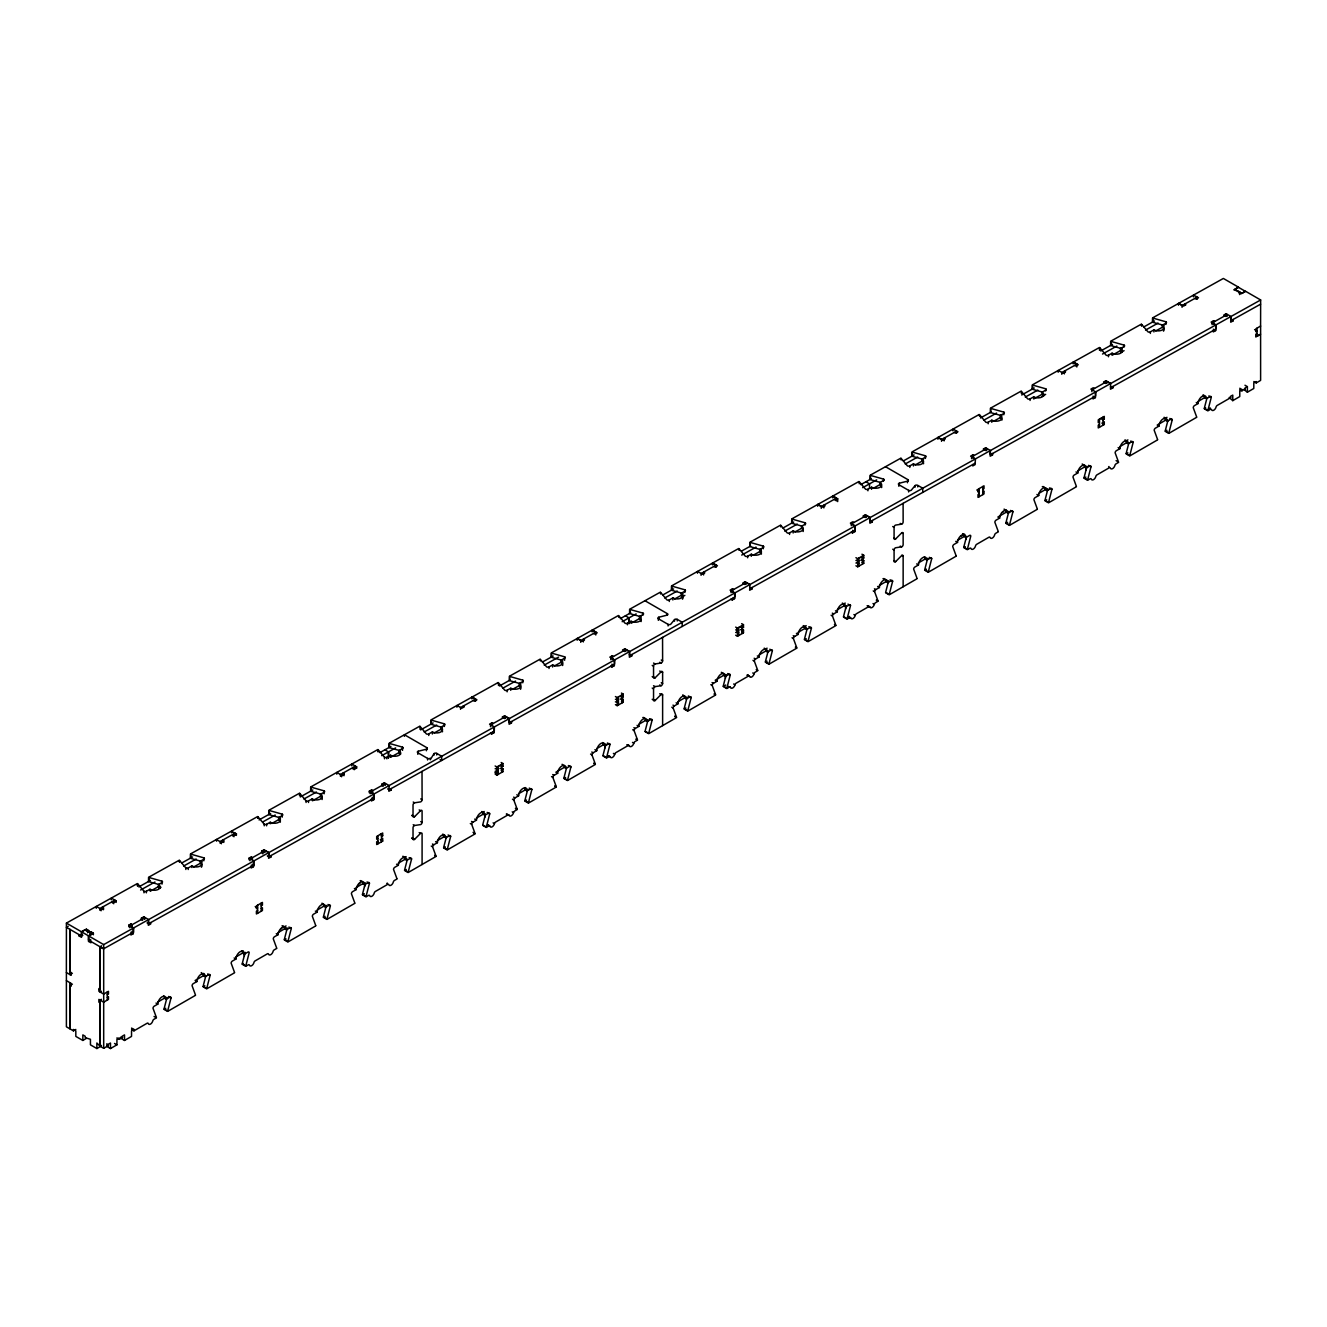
<?xml version="1.0" encoding="UTF-8"?>
<svg xmlns="http://www.w3.org/2000/svg" width="1327" height="1327" viewBox="0 0 1327 1327"><rect width="100%" height="100%" fill="white"/><g stroke="black" fill="none" stroke-linecap="round" stroke-linejoin="round"><path stroke-width="1.5" d="M422.086 864.507L422.086 833.82A1.709 0.979 -60 0 0 420.543 833.389L414.571 839.377A1.709 0.979 -60 0 1 413.029 838.946L413.029 827.716A1.709 0.979 -60 0 1 414.571 825.494L420.543 824.598A1.709 0.979 -60 0 0 422.086 822.358L422.086 811.145A1.709 0.979 -60 0 0 420.543 810.697L419.183 809.918M420.543 810.697L414.571 816.702A1.709 0.979 -60 0 1 413.029 816.254L413.029 805.025A1.709 0.979 -60 0 1 414.571 802.802L420.543 801.906A1.709 0.979 -60 0 0 422.086 799.683L422.019 771.418M662.621 725.637L662.621 694.95A1.709 0.979 -60 0 0 661.078 694.519L655.107 700.507A1.709 0.979 -60 0 1 653.548 700.075L653.548 688.846A1.709 0.979 -60 0 1 655.107 686.623L661.078 685.727A1.709 0.979 -60 0 0 662.621 683.505L662.621 672.275L661.261 671.495M662.621 672.275A1.709 0.979 -60 0 0 661.078 671.844L655.107 677.832A1.709 0.979 -60 0 1 653.548 677.384L653.548 666.171A1.709 0.979 -60 0 1 655.107 663.948L661.078 663.036A1.709 0.979 -60 0 0 662.621 660.813L662.555 637.391M901.796 532.625L903.14 533.404L903.14 544.634A1.709 0.979 -60 0 1 901.597 546.857L895.625 547.752A1.709 0.979 -60 0 0 894.083 549.975L894.083 561.205A1.709 0.979 -60 0 0 895.625 561.636L901.597 555.648A1.709 0.979 -60 0 1 903.14 556.079L903.14 586.766M903.106 503.364L903.14 521.942A1.709 0.979 -60 0 1 901.597 524.182L895.625 525.077A1.709 0.979 -60 0 0 894.083 527.3L894.083 538.53A1.709 0.979 -60 0 0 895.625 538.961L901.597 532.973A1.709 0.979 -60 0 1 903.14 533.404M388.479 757.966L388.479 751.895L384.88 749.805M628.998 617.884L628.981 623.756L629.015 617.868L625.399 615.794M388.512 757.949L388.546 751.862M869.517 488.004L869.533 483.857L865.934 481.767M216.566 839.775L221.377 842.197L223.782 840.854L223.765 842.429M231.595 831.399L236.405 833.82L236.388 835.396M898.877 486.312L898.91 484.737A1.709 0.962 0.9 0 1 899.308 483.21L907.469 481.17A1.709 0.962 0.9 0 0 907.867 479.628L885.491 466.706M917.77 486.943L917.786 485.632M137.361 885.905L137.394 883.533L66.416 923.094L66.367 972.558L71.21 975.312L71.21 972.542L70.016 971.845L70.016 929.298L69.983 974.632L72.388 973.255M68.224 926.246L66.35 927.291L81.478 936.033L81.544 931.819L85.144 929.713L92.16 933.76L88.544 935.85L88.544 941.407L90.949 942.784L90.949 941.407M86.321 930.99L86.355 929.149L88.76 930.526L88.743 932.101M87.532 932.781L88.76 930.526M128.752 926.76L128.769 925.184L133.579 927.955L133.529 932.151L103.606 948.822L88.494 940.08L88.561 935.883L93.371 933.196L93.354 934.772M89.738 934.059L90.966 931.803L93.371 933.196M90.916 934.954L90.966 931.803M96.274 908.265L96.307 906.441L101.117 909.211L103.523 907.867L103.489 909.708M99.89 910.272L99.907 908.514L114.935 900.137L114.918 901.896M101.084 910.786L101.117 909.211M102.279 909.542L102.312 907.17L103.523 907.867M108.499 1045.543L103.688 1048.313L103.688 944.608L1260.65 299.968L1260.584 326.143M111.302 899.806L111.335 898.064L116.146 900.834L116.129 902.41M112.513 903.057L112.53 901.481L113.74 902.178L116.146 900.834M113.724 903.753L113.74 902.178M129.747 927.739L129.764 925.997L144.792 917.62L144.776 919.362M130.909 933.611L130.892 935.021L133.297 933.677L133.38 928.071L129.764 925.997M131.157 925.682L131.174 923.841L132.352 926.113M137.66 885.872L137.693 883.765L143.98 891.246L143.963 892.822M141.375 919.727L141.408 918.151L143.797 916.808L148.624 919.578L148.558 923.791L147.048 922.912M142.586 920.407L141.408 918.151M143.78 918.914L143.797 916.808M146.368 892.839L146.385 891.263L149.984 889.256A5.955 3.384 0.9 0 0 158.411 889.339A5.955 3.384 0.9 0 0 158.411 884.562L162.01 882.555A1.709 0.962 0.9 0 0 162.01 881.194L148.956 877.495L148.889 881.692L159.505 884.694M148.491 881.526L148.558 877.313L179.261 860.211L179.245 861.787M148.408 919.694L148.325 925.301L150.731 923.957L150.747 922.564M149.968 890.832L149.984 889.256M160.003 888.393A5.955 3.384 0.9 0 0 158.377 886.668L158.411 884.562M161.994 884.13L162.01 881.194M179.527 862.019L179.56 860.443L185.846 867.908L185.83 869.484M188.235 869.517L188.252 867.941L191.851 865.934A5.955 3.384 0.9 0 0 200.277 866.017A5.955 3.384 0.9 0 0 200.277 861.24L203.877 859.232A1.709 0.962 0.9 0 0 203.877 857.856L190.823 854.157L190.756 858.37L202.185 861.605M190.358 858.187L190.424 853.991L257.654 816.536L257.637 818.112M191.834 867.51L191.851 865.934M201.372 867.228A5.955 3.384 0.9 0 0 200.244 863.33L200.277 861.24M203.86 860.808L203.877 857.856M216.533 841.169L216.566 839.427M220.149 843.259L220.182 841.5L235.211 833.14L235.178 835.23M221.36 843.773L221.377 842.197M222.554 841.998L222.571 840.173L223.782 840.854M231.578 832.792L231.595 831.05M232.772 836.043L232.806 834.467L234 835.164L236.405 833.82M233.983 836.74L234 835.164M249.012 859.747L249.045 858.171L251.45 856.827L252.628 859.1M250.007 860.742L250.023 858.984L265.068 850.607L268.668 852.697L268.585 858.287L270.99 856.96L271.007 855.55M251.168 866.614L251.151 868.007L253.557 866.664L253.639 861.074M251.4 859.199L251.45 856.827M148.558 923.791L253.789 865.154L253.855 860.941L249.045 858.171M257.919 818.328L257.952 816.752L264.239 824.233L264.222 825.809M261.635 852.714L261.668 851.138L264.073 849.794L268.883 852.581L268.817 856.778L267.308 855.915M262.829 853.924L262.862 851.834L261.668 851.138M264.023 852.68L264.073 849.794M265.035 852.365L265.068 850.607M266.627 825.825L266.644 824.249L270.26 822.242A5.955 3.384 0.9 0 0 278.67 822.325A5.955 3.384 0.9 0 0 278.67 817.548L282.286 815.541A1.709 0.962 0.9 0 0 282.286 814.181L269.215 810.482L269.149 814.678L280.578 817.913M268.751 814.513L268.817 810.316L299.52 793.198L299.487 795.57M270.227 823.818L270.26 822.242M280.379 822.126A5.955 3.384 0.9 0 0 278.637 819.655L278.67 817.548M282.253 817.117L282.286 814.181M299.786 795.537L299.819 793.43L306.106 800.911L306.089 802.487M308.494 802.503L308.511 800.927L312.127 798.92A5.955 3.384 0.9 0 0 320.537 799.003A5.955 3.384 0.9 0 0 320.537 794.226L324.153 792.219A1.709 0.962 0.9 0 0 324.153 790.859L311.082 787.16L311.016 791.356L321.632 794.359M310.618 791.191L310.684 786.977L377.913 749.523L377.896 751.629M312.094 800.496L312.127 798.92M322.079 799.534A5.955 3.384 0.9 0 0 320.504 796.333L320.537 794.226M324.12 793.795L324.153 790.859M336.809 774.172L336.826 772.414L341.636 775.2L344.041 773.857L344.025 775.698M340.409 776.245L340.442 774.504L355.404 766.16L355.371 768.963M341.62 776.776L341.636 775.2M342.814 775.515L342.847 773.16L344.041 773.857M351.771 765.828L351.854 764.037L356.664 766.824L356.648 768.399M353.032 769.046L353.065 767.47L354.259 768.151L356.664 766.824M354.243 769.726L354.259 768.151M369.271 792.733L369.304 791.157L371.709 789.83L372.887 792.086M370.266 793.728L370.299 791.97L385.328 783.593L385.294 785.352M371.427 799.6L371.411 800.994L373.816 799.667L373.899 794.06L370.299 791.97M371.66 792.982L371.709 789.83M268.817 856.778L374.048 798.141L374.114 793.944L369.304 791.157M378.178 751.845L378.212 749.755L384.498 757.219L384.482 758.795M381.911 785.7L381.927 784.124L384.332 782.781L389.143 785.567L388.844 791.29L391.249 789.947L391.283 788.537M383.105 786.397L381.927 784.124M384.299 784.887L384.332 782.781M386.887 758.828L386.903 757.253L390.52 755.229A5.955 3.384 0.9 0 0 398.929 755.328A5.955 3.384 0.9 0 0 398.929 750.551L402.545 748.544A1.709 0.962 0.9 0 0 402.545 747.167L389.475 743.468L389.408 747.665L400.024 750.684M389.027 747.499L389.076 743.302L419.78 726.201M390.486 757.335L390.52 755.229M400.522 754.383A5.955 3.384 0.9 0 0 398.896 752.641L398.929 750.551M402.512 750.369L402.545 747.167M404.403 736.319L404.436 734.743L426.813 747.665L426.796 749.506M426.813 747.665A1.709 0.962 0.9 0 1 426.431 749.191L418.254 751.248A1.709 0.962 0.9 0 0 417.856 752.774L417.839 754.35M418.221 753.089L418.254 751.248M420.029 729.303L420.078 726.416L426.365 733.897A1.709 0.962 0.9 0 0 428.77 733.914L432.386 731.907A5.955 3.384 0.9 0 0 440.796 731.99A5.955 3.384 0.9 0 0 440.796 727.213L444.412 725.205A1.709 0.962 0.9 0 0 444.412 723.845L431.341 720.146L431.275 724.343L442.472 727.511M426.431 749.191L426.398 750.767M427.559 759.973L427.576 758.397L417.856 752.774M428.754 735.49L428.77 733.914M440.1 759.575L441.659 760.471L441.709 756.274L436.749 753.404A1.709 0.962 0.9 0 0 434.045 753.603L430.247 759.774M430.893 724.177L430.943 719.98L498.189 682.509M432.353 734.013L432.386 731.907M434.012 755.179L434.045 753.603M436.716 754.98L436.749 753.404M442.505 731.791A5.955 3.384 0.9 0 0 440.763 729.319L440.796 727.213M444.363 726.466L444.412 723.845M456.936 707.225L456.969 705.466L461.896 708.187L464.301 706.843L463.106 706.146M460.552 709.315L460.585 707.556L475.547 699.213L475.514 701.319M471.914 698.881L471.931 697.139L475.547 699.213M490.526 726.715L490.559 724.957L505.587 716.597L509.203 718.67L509.12 724.277L511.525 722.933L511.542 721.54M490.327 733.201L491.67 733.997L491.703 732.587M491.919 725.62L491.969 722.817L493.163 723.514M491.67 733.997L494.075 732.653L494.158 727.047M498.438 685.362L498.471 682.741L504.774 690.206A1.709 0.962 0.9 0 0 507.179 690.239L510.779 688.232A5.955 3.384 0.9 0 0 519.205 688.315A5.955 3.384 0.9 0 0 519.205 683.538L522.805 681.531A1.709 0.962 0.9 0 0 522.805 680.17L509.734 676.455L509.684 680.668L520.881 683.836M504.559 718.587L504.592 715.784L509.402 718.554L509.336 722.751L614.567 664.13L614.633 659.917L609.823 657.147L612.228 655.803L613.439 656.5M505.554 718.338L505.587 716.597M507.146 691.815L507.179 690.239M509.286 680.486L509.352 676.289L540.056 659.187M510.746 690.322L510.779 688.232M520.483 689.31A5.955 3.384 0.9 0 0 519.172 685.644L519.205 683.538M522.772 682.791L522.805 680.17M540.321 660.979L540.338 659.403L546.641 666.884A1.709 0.962 0.9 0 0 549.046 666.917L552.646 664.893A5.955 3.384 0.9 0 0 561.072 664.993A5.955 3.384 0.9 0 0 561.072 660.216L564.672 658.192A1.709 0.962 0.9 0 0 564.672 656.832L551.601 653.133L551.551 657.329L562.748 660.514M549.013 668.493L549.046 666.917M551.153 657.164L551.219 652.967L618.448 615.496M552.613 667L552.646 664.893M562.615 665.507A5.955 3.384 0.9 0 0 561.039 662.306L561.072 660.216M564.622 660.249L564.672 656.832M577.145 640.244L577.179 638.503L580.778 640.576L595.806 632.216L595.773 635.003M580.745 642.334L580.778 640.576M583.333 641.936L583.366 639.133L584.577 639.83L582.171 641.173L577.361 638.403M592.174 631.884L592.207 630.126L595.806 632.216M610.802 659.701L610.818 657.96L625.846 649.583L629.462 651.657L629.38 657.263L631.785 655.92L631.801 654.526M610.586 666.204L611.946 666.983L611.963 665.573M612.195 658.607L612.228 655.803M611.946 666.983L614.351 665.64L614.434 660.033L610.818 657.96M618.714 617.304L618.747 615.728L625.034 623.209A1.709 0.962 0.9 0 0 627.439 623.226L631.038 621.218A5.955 3.384 0.9 0 0 639.465 621.301A5.955 3.384 0.9 0 0 639.465 616.524L643.064 614.517A1.709 0.962 0.9 0 0 643.064 613.157L630.01 609.458L629.943 613.655L641.14 616.823M624.818 651.574L624.851 648.77L629.662 651.54L629.612 655.754L734.843 597.117L734.893 592.92L730.082 590.133L732.487 588.79L733.698 589.487M625.83 651.325L625.846 649.583M627.406 624.801L627.439 623.226M629.545 613.489L629.612 609.275L660.315 592.174M631.038 621.218L631.005 623.325L639.432 618.631L639.465 616.524M643.048 614.998L643.064 613.157M644.955 600.733L667.348 613.655A1.709 0.962 0.9 0 1 666.95 615.181L658.773 617.237A1.709 0.962 0.9 0 0 658.374 618.764L658.358 620.339M658.756 619.079L658.773 617.237M660.581 593.982L660.614 592.406L666.9 599.87A1.709 0.962 0.9 0 0 669.306 599.904L672.905 597.896A5.955 3.384 0.9 0 0 681.332 597.979A5.955 3.384 0.9 0 0 681.332 593.202L684.931 591.195A1.709 0.962 0.9 0 0 684.931 589.818L671.877 586.119L671.81 590.333L683.007 593.501M667.315 615.23L667.348 613.655M668.078 625.946L668.111 624.37L658.374 618.764M669.272 601.479L669.306 599.904M671.412 590.15L671.479 585.953L738.708 548.499M672.872 599.986L672.905 597.896M674.547 621.152L674.564 619.576A1.709 0.962 0.9 0 1 677.268 619.377L682.244 622.247L682.178 626.46M677.251 620.953L677.268 619.377M682.426 599.19A5.955 3.384 0.9 0 0 681.298 595.309L681.332 593.202M684.898 592.456L684.931 589.818M697.455 573.214L697.488 571.456L702.431 574.16L704.836 572.833L703.625 572.136L703.592 574.939M701.071 575.304L701.087 573.546L716.066 565.202L716.033 567.309M712.433 564.871L712.45 563.129L716.066 565.202M731.077 592.688L731.094 590.946L746.122 582.57L749.738 584.643M730.862 599.19L732.222 599.97L732.239 598.56M732.454 591.593L732.487 588.79M732.222 599.97L734.627 598.626L734.71 593.02L731.094 590.946M738.973 550.29L739.006 548.715L745.293 556.195A1.709 0.962 0.9 0 0 747.698 556.212L751.314 554.205A5.955 3.384 0.9 0 0 759.724 554.288A5.955 3.384 0.9 0 0 759.724 549.527L763.324 547.504A1.709 0.962 0.9 0 0 763.324 546.143L750.269 542.444L750.203 546.641L761.399 549.826M745.077 584.56L745.127 581.757L749.937 584.543L749.655 590.25L752.061 588.906L752.077 587.513M746.106 584.311L746.122 582.57M747.682 557.788L747.698 556.212M749.805 546.475L749.871 542.279L780.575 525.16M751.281 556.312L751.314 554.205M761.433 554.089A5.955 3.384 0.9 0 0 759.691 551.617L759.724 549.527M763.29 548.764L763.324 546.143M780.84 526.968L780.873 525.392L787.16 532.873A1.709 0.962 0.9 0 0 789.565 532.89L793.181 530.883A5.955 3.384 0.9 0 0 801.591 530.966A5.955 3.384 0.9 0 0 801.591 526.189L805.19 524.182A1.709 0.962 0.9 0 0 805.19 522.821L792.136 519.122L792.07 523.319L801.408 525.956M789.548 534.466L789.565 532.89M791.672 523.153L791.738 518.94L858.967 481.485M793.148 532.99L793.181 530.883M803.134 531.497A5.955 3.384 0.9 0 0 801.558 528.295L801.591 526.189M805.174 524.911L805.19 522.821M817.664 506.234L817.681 504.492L821.297 506.566L836.325 498.189L836.275 500.992M821.264 508.324L821.297 506.566M823.851 507.926L823.901 505.123L825.095 505.819L822.69 507.163L817.88 504.376M832.692 497.857L832.726 496.116L836.325 498.189M837.685 501.589L837.719 498.786L832.908 495.999M851.337 525.674L851.353 523.933L866.398 515.556L869.998 517.63L869.915 523.236L872.32 521.893L872.337 520.499M851.121 532.177L852.481 532.956L852.498 531.546M852.481 532.956L854.887 531.613L854.97 526.006L851.353 523.933M859.232 483.808L859.266 481.718L865.552 489.182A1.709 0.962 0.9 0 0 867.958 489.215L871.574 487.208A5.955 3.384 0.9 0 0 879.983 487.291A5.955 3.384 0.9 0 0 879.983 482.514L883.6 480.507A1.709 0.962 0.9 0 0 883.6 479.13L870.529 475.431L870.462 479.644L879.801 482.282M865.337 517.547L865.386 514.76L870.197 517.53L870.13 521.727L975.362 463.09M866.365 517.298L866.398 515.556M867.941 490.791L867.958 489.215M870.064 479.462L870.13 475.265L900.834 458.163M871.54 489.298L871.574 487.208M881.626 487.573A5.955 3.384 0.9 0 0 879.95 484.604L879.983 482.514M883.566 480.971L883.6 479.13M899.275 485.052L899.308 483.21M901.116 459.955L901.133 458.379L907.419 465.86A1.709 0.962 0.9 0 0 909.824 465.877L913.44 463.869A5.955 3.384 0.9 0 0 921.85 463.952A5.955 3.384 0.9 0 0 921.85 459.175L925.466 457.168A1.709 0.962 0.9 0 0 925.466 455.808L912.395 452.109L912.329 456.306L923.526 459.474M907.469 481.17L907.452 482.746M907.85 481.203L907.867 479.628M908.613 491.935L908.63 490.36L898.91 484.737M909.808 467.452L909.824 465.877M911.931 456.14L911.997 451.943L979.226 414.472M913.407 465.976L913.44 463.869M915.066 487.142L915.099 485.566A1.709 0.962 0.9 0 1 917.786 485.367L922.763 488.236L922.713 492.433M923.559 463.753A5.955 3.384 0.9 0 0 921.817 461.282L921.85 459.175M925.417 458.429L925.466 455.808M937.924 439.237L937.957 437.479L941.556 439.569L956.585 431.192L956.551 433.282M941.54 441.31L941.556 439.569M944.111 440.912L944.161 438.109L945.355 438.806L942.95 440.149L938.139 437.363M952.952 430.86L952.985 429.102L957.978 431.773L955.573 433.116L954.378 432.42M971.596 458.678L971.629 456.919L986.658 448.543L986.624 450.649M972.757 464.55L972.741 465.943L975.146 464.599L975.428 458.893L970.618 456.123L973.023 454.779L974.217 455.476M972.973 457.583L973.023 454.779M979.508 416.28L979.525 414.704L985.812 422.185A1.709 0.962 0.9 0 0 988.217 422.202L991.833 420.195A5.955 3.384 0.9 0 0 1000.243 420.277A5.955 3.384 0.9 0 0 1000.243 415.5L1003.859 413.493A1.709 0.962 0.9 0 0 1003.859 412.133L990.788 408.434L990.722 412.631L1001.935 415.799M985.596 450.55L985.646 447.746L990.456 450.517L990.39 454.73L1095.621 396.093L1095.687 391.88L1090.877 389.11L1093.282 387.766L1094.493 388.463M988.2 423.777L988.217 422.202M990.34 412.465L990.39 408.252L1021.093 391.15M990.257 450.633L990.174 456.223L992.579 454.896L992.613 453.486M991.8 422.285L991.833 420.195M1001.968 420.062A5.955 3.384 0.9 0 0 1000.21 417.607L1000.243 415.5M1003.809 414.754L1003.859 412.133M1021.359 393.472L1021.392 391.382L1027.679 398.846A1.709 0.962 0.9 0 0 1030.084 398.88L1033.7 396.856A5.955 3.384 0.9 0 0 1042.11 396.955A5.955 3.384 0.9 0 0 1042.11 392.178L1045.726 390.171A1.709 0.962 0.9 0 0 1045.726 388.794L1032.655 385.095L1032.588 389.309L1041.927 391.946M1030.067 400.455L1030.084 398.88M1032.207 389.126L1032.257 384.93L1099.502 347.475L1099.453 350.262M1033.7 396.856L1033.667 398.963L1042.077 394.268L1042.11 392.178M1045.693 390.901L1045.726 388.794M1058.183 372.224L1058.216 370.465L1063.226 373.136L1065.631 371.792L1064.42 371.112L1064.37 373.899M1061.799 374.297L1061.816 372.555L1076.861 364.179L1076.811 366.982M1073.211 363.847L1073.244 362.089L1076.861 364.179M1091.856 391.664L1091.889 389.906L1106.917 381.529L1110.533 383.619M1093.033 397.536L1093 398.929L1095.405 397.602L1095.488 391.996M1099.768 349.797L1099.784 347.691L1106.088 355.172A1.709 0.962 0.9 0 0 1108.493 355.188L1112.092 353.181A5.955 3.384 0.9 0 0 1120.519 353.264A5.955 3.384 0.9 0 0 1120.519 348.487L1124.118 346.48A1.709 0.962 0.9 0 0 1124.118 345.12L1111.047 341.421L1110.998 345.617L1122.194 348.785M1105.872 383.536L1105.905 380.733L1110.716 383.52L1110.45 389.226L1112.855 387.882L1112.872 386.489M1106.9 383.287L1106.917 381.529M1108.46 356.764L1108.493 355.188M1110.599 345.451L1110.666 341.255L1141.369 324.136L1141.336 325.712M1112.092 353.181L1112.059 355.288L1120.486 350.593L1120.519 348.487M1124.085 346.961L1124.118 345.12M1141.635 325.944L1141.651 324.369L1147.955 331.833A1.709 0.962 0.9 0 0 1150.36 331.866L1153.959 329.859A5.955 3.384 0.9 0 0 1162.386 329.942A5.955 3.384 0.9 0 0 1162.386 325.165L1165.985 323.158A1.709 0.962 0.9 0 0 1165.985 321.798L1152.914 318.098L1152.864 322.295L1164.061 325.463M1150.327 333.442L1150.36 331.866M1152.466 322.129L1152.533 317.916L1223.361 278.454L1238.506 287.179L1233.828 289.784L1239.65 291.774L1239.6 294.577M1153.926 331.949L1153.959 329.859M1163.48 331.153A5.955 3.384 0.9 0 0 1162.352 327.271L1162.386 325.165M1165.952 324.418L1165.985 321.798M1178.459 305.21L1178.476 303.468L1182.092 305.542L1197.12 297.165L1197.087 299.272M1182.058 307.3L1182.092 305.542M1193.487 296.833L1193.504 295.092L1198.513 297.762L1196.108 299.089L1194.897 298.409M1212.132 324.651L1212.148 322.909L1227.176 314.532L1227.16 316.274M1213.293 330.523L1213.276 331.932L1215.681 330.589L1215.764 324.982L1211.136 322.096L1213.542 320.752L1214.752 321.449M1213.508 323.556L1213.542 320.752M1226.131 316.523L1226.165 313.719L1230.975 316.506L1230.925 320.703L1260.584 304.182M1230.793 316.606L1230.71 322.212L1233.115 320.869L1233.131 319.475M167.02 997.406L164.05 1008.902L167.666 1010.992L171.05 997.854A1.709 0.979 -60 0 0 169.839 997.158L166.24 999.248A5.955 3.434 -60 0 0 162.027 996.826A5.955 3.434 -60 0 0 157.813 1004.108L154.214 1006.181A1.709 0.979 -60 0 0 153.003 1008.271L156.404 1017.494M205.867 975.693L203.114 986.359L206.73 988.433L210.114 975.312A1.709 0.979 -60 0 0 208.92 974.615L205.303 976.705L203.495 975.66A5.955 3.434 -60 0 0 202.815 973.388M245.147 952.322L242.194 963.8L245.794 965.89L249.177 952.753A1.709 0.979 -60 0 0 247.983 952.056L244.367 954.146L242.559 953.101A5.955 3.434 -60 0 0 241.879 950.845M287.279 927.988L284.326 939.483L287.926 941.556L291.31 928.436A1.709 0.979 -60 0 0 290.115 927.739L286.499 929.812L284.691 928.784A5.955 3.434 -60 0 0 282.037 925.798M326.342 905.429L323.39 916.924L326.989 919.014L330.373 905.877A1.709 0.979 -60 0 0 329.179 905.18L325.563 907.27L323.771 906.225A5.955 3.434 -60 0 0 321.864 903.256M365.406 882.886L362.453 894.365L366.053 896.455L369.453 883.318A1.709 0.979 -60 0 0 368.243 882.621L364.643 884.711L362.835 883.666A5.955 3.434 -60 0 0 360.164 880.68M407.339 859.382L404.586 870.048L408.185 872.121L411.586 859A1.709 0.979 -60 0 0 410.375 858.304L406.775 860.394L404.967 859.349A5.955 3.434 -60 0 0 402.695 856.346M446.403 836.823L443.649 847.489L447.249 849.579L450.649 836.441A1.709 0.979 -60 0 0 449.438 835.745L445.839 837.835L444.031 836.79A5.955 3.434 -60 0 0 442.803 834.069M485.466 814.264L482.713 824.93L486.329 827.02L489.713 813.882A1.709 0.979 -60 0 0 488.502 813.186L484.902 815.276L483.094 814.231A5.955 3.434 -60 0 0 481.867 811.51M527.814 789.117L524.845 800.612L528.461 802.686L531.845 789.565A1.709 0.979 -60 0 0 530.634 788.868L527.035 790.958L525.227 789.913A5.955 3.434 -60 0 0 524.547 787.641M566.662 767.388L563.909 778.053L567.525 780.143L570.909 767.006A1.709 0.979 -60 0 0 569.698 766.309L566.098 768.399L564.29 767.354A5.955 3.434 -60 0 0 563.61 765.098M605.941 744.016L602.972 755.494L606.588 757.584L609.972 744.447A1.709 0.979 -60 0 0 608.778 743.767L605.162 745.84L603.354 744.795A5.955 3.434 -60 0 0 602.674 742.539M648.074 719.682L645.104 731.177L648.721 733.267L652.104 720.13A1.709 0.979 -60 0 0 650.91 719.433L647.294 721.523L645.486 720.478A5.955 3.434 -60 0 0 642.832 717.492M687.137 697.139L684.168 708.618L687.784 710.708L691.168 697.571A1.709 0.979 -60 0 0 689.974 696.874L686.358 698.964L684.55 697.919A5.955 3.434 -60 0 0 682.659 694.95M726.201 674.58L723.248 686.076L726.848 688.149L730.232 675.028A1.709 0.979 -60 0 0 729.037 674.332L725.421 676.405L723.63 675.36A5.955 3.434 -60 0 0 722.684 672.855M768.134 651.076L765.38 661.742L768.98 663.832L772.364 650.694A1.709 0.979 -60 0 0 771.169 649.998L767.553 652.088L765.762 651.043A5.955 3.434 -60 0 0 764.203 648.173M807.198 628.517L804.444 639.183L808.043 641.273L811.427 628.135A1.709 0.979 -60 0 0 810.233 627.439L806.617 629.529L804.825 628.484A5.955 3.434 -60 0 0 803.266 625.614M846.261 605.958L843.508 616.64L847.107 618.714L850.507 605.593A1.709 0.979 -60 0 0 849.297 604.896L845.697 606.97L843.889 605.941A5.955 3.434 -60 0 0 842.33 603.055M888.609 580.828L885.64 592.306L889.239 594.396L892.64 581.259A1.709 0.979 -60 0 0 891.429 580.562L887.829 582.653L886.021 581.608A5.955 3.434 -60 0 0 882.969 578.705M927.673 558.269L924.703 569.747L928.319 571.837L931.703 558.7A1.709 0.979 -60 0 0 930.492 558.02L926.893 560.094L925.085 559.049A5.955 3.434 -60 0 0 924.405 556.793M966.52 536.539L963.767 547.205L967.383 549.278L970.767 536.158A1.709 0.979 -60 0 0 969.556 535.461L965.956 537.535L964.148 536.506A5.955 3.434 -60 0 0 962.589 533.62M1008.868 511.393L1005.899 522.871L1009.515 524.961L1012.899 511.824A1.709 0.979 -60 0 0 1011.688 511.127L1008.089 513.217L1006.281 512.172A5.955 3.434 -60 0 0 1005.335 509.651M1047.932 488.834L1044.963 500.329L1048.579 502.402L1051.963 489.281A1.709 0.979 -60 0 0 1050.752 488.585L1047.152 490.658L1045.344 489.613A5.955 3.434 -60 0 0 1044.88 487.656M1086.995 466.275L1084.026 477.77L1087.642 479.843L1091.026 466.722A1.709 0.979 -60 0 0 1089.832 466.026L1086.216 468.116L1084.408 467.071A5.955 3.434 -60 0 0 1083.479 464.55M1128.912 442.77L1126.159 453.436L1129.775 455.526L1133.158 442.389A1.709 0.979 -60 0 0 1131.964 441.709L1128.348 443.782L1126.54 442.737A5.955 3.434 -60 0 0 1124.997 439.867M1167.976 420.211L1165.239 430.893L1168.838 432.967L1172.222 419.846A1.709 0.979 -60 0 0 1171.028 419.15L1167.412 421.223L1165.604 420.195A5.955 3.434 -60 0 0 1164.061 417.308M1207.056 397.669L1204.302 408.334L1207.902 410.425L1211.286 397.287A1.709 0.979 -60 0 0 1210.091 396.591L1206.475 398.681L1204.684 397.636A5.955 3.434 -60 0 0 1203.125 394.766M674.564 619.576L670.798 624.171A1.709 0.962 0.9 0 1 668.111 624.37M915.099 485.566L911.334 490.161A1.709 0.962 0.9 0 1 908.63 490.36M79.122 934.573L79.122 935.966L81.528 934.573M88.544 941.407L90.949 940.014M75.821 1029.453L73.416 1030.847L70.016 1028.889L70.016 985.497L72.421 984.12M101.399 991.219L100.039 991.999L100.006 946.748L101.698 945.786M495.137 765.978L496.945 767.023L502.966 763.539L502.966 766.326L499.947 765.978M615.413 696.542L617.204 697.587L623.226 694.121L623.226 696.891L620.223 696.542M735.672 627.107L737.48 628.152L743.485 624.685L743.485 627.455L740.483 627.107M855.932 557.672L857.74 558.717L863.744 555.25L863.744 558.02L860.742 557.672M107.271 994.769L108.466 994.072L108.466 991.302L103.655 994.089L98.878 991.286L98.878 988.515L100.072 989.212L100.072 946.665M261.22 905.893L262.431 905.196L262.431 902.41L256.41 905.893L256.41 908.663L257.62 907.967L255.215 906.573M377.88 838.531L376.686 839.228L376.686 836.458L382.69 832.974L382.69 835.761L381.496 836.458M495.137 768.748L498.156 769.096L496.348 768.068M615.413 699.312L618.415 699.661L616.607 698.632M735.672 629.894L738.675 630.242L736.867 629.197M855.932 560.458L858.934 560.807L857.142 559.762M982.809 489.281L984.02 488.585L984.02 485.815L977.999 489.281L977.999 492.068L979.21 491.372L976.805 489.978M1099.469 421.936L1098.258 422.633L1098.258 419.846L1104.28 416.379L1104.28 419.15L1103.069 419.846L1100.664 418.469M101.399 999.314L100.056 1000.094L100.072 1046.24L103.688 1048.313M107.271 997.323L108.466 996.627L108.466 999.397L103.655 1002.184L98.878 999.397L98.878 1002.167L100.072 1002.864L100.072 1046.24L101.449 1045.444M257.62 910.521L256.41 911.201L256.41 913.988L262.431 910.521L262.431 907.734L261.22 908.431M377.88 841.086L376.686 841.782L376.686 844.553L382.69 841.086L382.69 838.299L381.496 838.996M495.137 771.302L498.156 771.65L496.348 770.605M495.137 774.072L496.945 775.117L502.966 771.65L502.966 768.864L499.947 768.515M615.413 701.867L618.415 702.215L616.607 701.17M615.413 704.637L617.204 705.682L623.226 702.215L623.226 699.429L620.223 699.097M735.672 632.432L738.675 632.78L736.867 631.735M735.672 635.218L737.48 636.247L743.485 632.78L743.485 630.01L740.483 629.662M855.932 562.996L858.934 563.345L857.142 562.3M855.932 565.783L857.74 566.811L863.744 563.345L863.744 560.575L860.742 560.226M979.21 493.909L977.999 494.606L977.999 497.376L984.02 493.909L984.02 491.139L982.809 491.836M1099.469 424.474L1098.258 425.171L1098.258 427.957L1104.28 424.474L1104.28 421.704L1103.069 422.401M1256.984 333.541L1255.773 334.238L1255.773 337.008L1260.6 334.238L1260.617 380.385L1256.205 382.922L1253.799 381.529M73.416 1030.847L73.416 1029.453L75.821 1030.847L75.821 1036.404L82.838 1040.451L86.437 1038.361M202.368 974.217L203.728 973.437M242.111 951.277L243.023 950.762M280.793 928.95L281.838 928.336M283.348 927.473L286.051 925.914M358.92 883.848L359.982 883.235M404.055 857.789L406.095 856.612M442.455 835.612L444.031 834.7M482.414 812.539L484.222 811.494M524.779 788.089L525.674 787.574M765.082 649.351L767.106 648.173M803.465 627.19L806.169 625.631M843.209 604.249L845.233 603.072M961.295 536.075L962.34 535.461M962.805 535.196L964.596 534.151M1002.366 512.355L1003.428 511.741M1005.153 510.746L1006.065 510.215M1125.877 441.045L1127.9 439.884M1164.492 418.751L1166.964 417.325M1202.876 396.591L1203.771 396.076M157.697 1002.084L164.432 998.203L166.24 999.248M203.495 975.66L195.086 980.52L196.894 981.565A5.955 3.434 -60 0 1 201.09 974.267A5.955 3.434 -60 0 1 205.303 976.705M235.824 956.983L242.559 953.101M277.957 932.665L284.691 928.784M317.037 910.106L323.771 906.225M356.1 887.564L362.835 883.666M398.233 863.23L404.967 859.349M437.296 840.671L444.031 836.79M476.36 818.129L483.094 814.231M518.492 793.795L525.227 789.913M564.29 767.354L555.88 772.214L557.672 773.259A5.955 3.434 -60 0 1 561.885 765.961A5.955 3.434 -60 0 1 566.098 768.399M596.619 748.693L603.354 744.795M638.751 724.36L645.486 720.478M677.815 701.817L684.55 697.919M723.63 675.36L715.203 680.22L717.011 681.265A5.955 3.434 -60 0 1 721.225 673.983A5.955 3.434 -60 0 1 725.421 676.405M759.027 654.924L765.762 651.043M798.091 632.382L804.825 628.484M837.155 609.823L843.889 605.941M879.287 585.506L886.021 581.608M918.35 562.947L925.085 559.049M957.414 540.388L964.148 536.506M1006.281 512.172L997.871 517.032L999.662 518.077A5.955 3.434 -60 0 1 1003.875 510.779A5.955 3.434 -60 0 1 1008.089 513.217M1038.61 493.511L1045.344 489.613M1077.673 470.952L1084.408 467.071M1119.806 446.635L1126.54 442.737M1165.604 420.195L1157.194 425.055L1159.002 426.083A5.955 3.434 -60 0 1 1163.198 418.801A5.955 3.434 -60 0 1 1167.412 421.223M1197.949 401.517L1204.684 397.636M196.894 981.565L193.278 983.639A1.709 0.979 -60 0 0 192.083 985.729L195.467 994.951M244.367 954.146A5.955 3.434 -60 0 0 240.154 951.708A5.955 3.434 -60 0 0 235.957 959.006L232.341 961.08A1.709 0.979 -60 0 0 231.147 963.17L234.531 972.392M286.499 929.812A5.955 3.434 -60 0 0 282.286 927.391A5.955 3.434 -60 0 0 278.089 934.672L274.473 936.762A1.709 0.979 -60 0 0 273.279 938.852L276.663 948.059M325.563 907.27A5.955 3.434 -60 0 0 321.366 904.832A5.955 3.434 -60 0 0 317.153 912.13L313.537 914.203A1.709 0.979 -60 0 0 312.343 916.293L315.726 925.516M364.643 884.711A5.955 3.434 -60 0 0 360.43 882.273A5.955 3.434 -60 0 0 356.217 889.571L352.6 891.661A1.709 0.979 -60 0 0 351.406 893.734L354.79 902.957M406.775 860.394A5.955 3.434 -60 0 0 402.562 857.955A5.955 3.434 -60 0 0 398.349 865.254L394.733 867.327A1.709 0.979 -60 0 0 393.538 869.417L396.922 878.623M434.642 855.301L435.986 856.081L432.602 846.858A1.709 0.979 -60 0 1 433.813 844.768L437.412 842.695A5.955 3.434 -60 0 1 441.626 835.396A5.955 3.434 -60 0 1 445.839 837.835M473.026 832.344L475.049 833.522L471.666 824.299A1.709 0.979 -60 0 1 472.876 822.226L476.476 820.136A5.955 3.434 -60 0 1 480.689 812.854A5.955 3.434 -60 0 1 484.902 815.276M515.606 808.292L517.182 809.205L513.798 799.982A1.709 0.979 -60 0 1 515.009 797.892L518.608 795.818A5.955 3.434 -60 0 1 522.821 788.52A5.955 3.434 -60 0 1 527.035 790.958M554.902 785.866L556.262 786.646L552.861 777.423A1.709 0.979 -60 0 1 554.072 775.333L557.672 773.259M593.75 763.174L595.325 764.087L591.942 754.864A1.709 0.979 -60 0 1 593.136 752.791L596.752 750.7A5.955 3.434 -60 0 1 600.949 743.419A5.955 3.434 -60 0 1 605.162 745.84M636.097 738.99L637.458 739.769L634.074 730.547A1.709 0.979 -60 0 1 635.268 728.457L638.884 726.383A5.955 3.434 -60 0 1 643.081 719.085A5.955 3.434 -60 0 1 647.294 721.523M674.713 716.165L676.521 717.21L673.137 707.988A1.709 0.979 -60 0 1 674.332 705.914L677.948 703.824A5.955 3.434 -60 0 1 682.144 696.526A5.955 3.434 -60 0 1 686.358 698.964M714.225 693.872L715.585 694.651L712.201 685.429A1.709 0.979 -60 0 1 713.395 683.355L717.011 681.265M756.357 669.554L757.717 670.334L754.333 661.111A1.709 0.979 -60 0 1 755.527 659.021L759.144 656.948A5.955 3.434 -60 0 1 763.357 649.649A5.955 3.434 -60 0 1 767.553 652.088M795.437 646.995L796.781 647.775L793.397 638.552A1.709 0.979 -60 0 1 794.591 636.479L798.207 634.389A5.955 3.434 -60 0 1 802.42 627.107A5.955 3.434 -60 0 1 806.617 629.529M834.501 624.436L835.844 625.216L832.46 616.01A1.709 0.979 -60 0 1 833.671 613.92L837.271 611.83A5.955 3.434 -60 0 1 841.484 604.548A5.955 3.434 -60 0 1 845.697 606.97M876.401 599.986L877.976 600.899L874.593 591.676A1.709 0.979 -60 0 1 875.803 589.586L879.403 587.513A5.955 3.434 -60 0 1 883.616 580.214A5.955 3.434 -60 0 1 887.829 582.653M926.893 560.094A5.955 3.434 -60 0 0 922.68 557.672A5.955 3.434 -60 0 0 918.466 564.954L914.867 567.044A1.709 0.979 -60 0 0 913.656 569.117L917.04 578.34M965.956 537.535A5.955 3.434 -60 0 0 961.743 535.113A5.955 3.434 -60 0 0 957.53 542.395L953.931 544.485A1.709 0.979 -60 0 0 952.72 546.575L956.12 555.781M999.662 518.077L996.063 520.167A1.709 0.979 -60 0 0 994.852 522.241L998.252 531.463M1047.152 490.658A5.955 3.434 -60 0 0 1042.939 488.236A5.955 3.434 -60 0 0 1038.726 495.518L1035.126 497.608A1.709 0.979 -60 0 0 1033.915 499.682L1037.316 508.904M1086.216 468.116A5.955 3.434 -60 0 0 1082.003 465.677A5.955 3.434 -60 0 0 1077.806 472.976L1074.19 475.049A1.709 0.979 -60 0 0 1072.996 477.139L1076.379 486.362M1128.348 443.782A5.955 3.434 -60 0 0 1124.135 441.36A5.955 3.434 -60 0 0 1119.938 448.642L1116.322 450.732A1.709 0.979 -60 0 0 1115.128 452.806L1118.512 462.028L1116.107 460.635M1159.002 426.083L1155.386 428.173A1.709 0.979 -60 0 0 1154.191 430.263L1157.575 439.469M1206.475 398.681A5.955 3.434 -60 0 0 1202.279 396.242A5.955 3.434 -60 0 0 1198.065 403.541L1194.449 405.614A1.709 0.979 -60 0 0 1193.255 407.704L1196.639 416.927M204.822 985.779L203.064 986.79L206.68 988.864L234.58 972.757M243.405 963.502L242.144 964.231L245.744 966.305L248.282 964.845A1.709 0.979 -60 0 1 249.41 965.127A3.4 1.957 -60 0 0 251.682 965.658A3.4 1.957 -60 0 0 253.955 962.506A1.709 0.979 -60 0 1 255.083 960.914L267.374 953.831A1.709 0.979 -60 0 1 268.502 954.096A3.4 1.957 -60 0 0 270.774 954.644A3.4 1.957 -60 0 0 273.047 951.476A1.709 0.979 -60 0 1 274.175 949.9L276.713 948.44M286.018 938.902L284.277 939.898L287.876 941.988L315.776 925.881M325.082 916.343L323.34 917.355L326.94 919.429L354.84 903.322M364.295 893.701L362.404 894.796L366.003 896.886L368.541 895.41A1.709 0.979 -60 0 1 369.686 895.692A3.4 1.957 -60 0 0 371.942 896.223A3.4 1.957 -60 0 0 374.214 893.071A1.709 0.979 -60 0 1 375.342 891.479L387.633 884.396A1.709 0.979 -60 0 1 388.778 884.661A3.4 1.957 -60 0 0 391.034 885.209A3.4 1.957 -60 0 0 393.306 882.04A1.709 0.979 -60 0 1 394.434 880.464L396.972 879.005M406.278 869.467L404.536 870.479L408.135 872.552L436.036 856.446L434.692 855.666M445.341 846.908L443.6 847.92L447.199 849.993L475.099 833.887L473.756 833.107M526.537 800.032L524.795 801.044L528.411 803.117L556.312 787.011L554.951 786.231M565.601 777.473L563.859 778.485L567.475 780.558L595.375 764.452L593.799 763.539M685.877 708.037L684.118 709.049L687.734 711.139L715.635 695.016L714.274 694.237M725.72 685.031L723.198 686.49L726.798 688.58L729.336 687.121A1.709 0.979 -60 0 1 730.464 687.386A3.4 1.957 -60 0 0 732.736 687.933A3.4 1.957 -60 0 0 735.009 684.765A1.709 0.979 -60 0 1 736.137 683.189L748.428 676.09A1.709 0.979 -60 0 1 749.556 676.355A3.4 1.957 -60 0 0 751.828 676.903A3.4 1.957 -60 0 0 754.101 673.751A1.709 0.979 -60 0 1 755.229 672.159L757.767 670.699L756.407 669.919M767.072 661.161L765.331 662.173L768.93 664.246L796.83 648.14L795.487 647.36M806.136 638.602L804.394 639.614L807.994 641.704L835.894 625.598L834.55 624.801M926.395 569.167L924.654 570.179L928.253 572.269L956.17 556.162M965.31 546.707L963.717 547.62L967.333 549.71L969.871 548.25A1.709 0.979 -60 0 1 970.999 548.515A3.4 1.957 -60 0 0 973.272 549.063A3.4 1.957 -60 0 0 975.527 545.895A1.709 0.979 -60 0 1 976.672 544.319L988.947 537.219A1.709 0.979 -60 0 1 990.091 537.501A3.4 1.957 -60 0 0 992.364 538.032A3.4 1.957 -60 0 0 994.62 534.881A1.709 0.979 -60 0 1 995.764 533.288L998.302 531.828M1007.591 522.291L1005.849 523.302L1009.465 525.392L1037.366 509.269M1046.655 499.748L1044.913 500.743L1048.529 502.833L1076.429 486.727M1085.884 477.09L1083.977 478.201L1087.593 480.274L1090.13 478.815A1.709 0.979 -60 0 1 1091.258 479.08A3.4 1.957 -60 0 0 1093.531 479.628A3.4 1.957 -60 0 0 1095.803 476.459A1.709 0.979 -60 0 1 1096.931 474.884L1109.223 467.784A1.709 0.979 -60 0 1 1110.351 468.066A3.4 1.957 -60 0 0 1112.623 468.597A3.4 1.957 -60 0 0 1114.896 465.445A1.709 0.979 -60 0 1 1116.024 463.869L1118.561 462.393M1127.867 452.855L1126.109 453.867L1129.725 455.957L1157.625 439.851M1166.931 430.313L1165.189 431.308L1168.788 433.398L1196.689 417.292M1205.679 407.936L1204.253 408.766L1207.852 410.839L1210.39 409.38A1.709 0.979 -60 0 1 1211.518 409.645A3.4 1.957 -60 0 0 1213.79 410.192A3.4 1.957 -60 0 0 1216.063 407.024A1.709 0.979 -60 0 1 1217.191 405.448L1230.909 397.536M165.742 1008.321L164.001 1009.333L167.617 1011.406L195.517 995.316M82.838 1040.451L82.838 1034.894L85.243 1036.287L85.243 1037.681L90.435 1039.29L90.435 1044.847L96.871 1048.546L100.47 1046.472M131.539 1029.453L133.944 1030.847L133.944 1029.453L131.539 1030.847L131.539 1036.404L124.522 1040.451L120.923 1038.361L120.923 1036.984M1245.373 389.176L1239.766 391.034L1239.766 396.574L1232.766 400.638L1229.15 397.503M1243.764 389.408L1247.38 392.195L1247.38 386.638L1244.975 388.031L1244.975 389.408M116.925 1037.896L119.33 1039.29L122.681 1037.349M133.944 1030.847L147.115 1023.25A1.709 0.979 -60 0 1 148.242 1023.515A3.4 1.957 -60 0 0 150.515 1024.062A3.4 1.957 -60 0 0 152.771 1020.894A1.709 0.979 -60 0 1 153.915 1019.318L156.453 1017.859L154.048 1016.465M515.44 808.525L517.231 809.57L514.71 811.029A1.709 0.979 -60 0 0 513.566 812.605A3.4 1.957 -60 0 1 511.293 815.773A3.4 1.957 -60 0 1 509.037 815.226A1.709 0.979 -60 0 0 507.893 814.96L495.618 822.06A1.709 0.979 -60 0 0 494.473 823.636A3.4 1.957 -60 0 1 492.217 826.787A3.4 1.957 -60 0 1 489.945 826.257A1.709 0.979 -60 0 0 488.8 825.975L486.279 827.451L482.663 825.361M636.147 739.355L637.507 740.134L634.97 741.594A1.709 0.979 -60 0 0 633.825 743.17A3.4 1.957 -60 0 1 631.569 746.338A3.4 1.957 -60 0 1 629.297 745.791A1.709 0.979 -60 0 0 628.169 745.525L615.877 752.625A1.709 0.979 -60 0 0 614.733 754.2A3.4 1.957 -60 0 1 612.477 757.369A3.4 1.957 -60 0 1 610.204 756.821A1.709 0.979 -60 0 0 609.076 756.539L606.539 758.016L602.922 755.926M876.45 600.351L878.026 601.264L875.488 602.723A1.709 0.979 -60 0 0 874.36 604.316A3.4 1.957 -60 0 1 872.088 607.467A3.4 1.957 -60 0 1 869.832 606.92A1.709 0.979 -60 0 0 868.687 606.655L856.396 613.754A1.709 0.979 -60 0 0 855.268 615.33A3.4 1.957 -60 0 1 852.996 618.498A3.4 1.957 -60 0 1 850.74 617.951A1.709 0.979 -60 0 0 849.595 617.685L847.057 619.145L843.458 617.055M917.09 578.705L889.19 594.811L885.59 592.738M106.89 1043.686L106.89 1046.472L110.489 1048.546L116.925 1044.847L116.925 1039.29L119.33 1037.896L119.33 1039.29M1247.38 392.195L1253.799 388.479L1253.799 382.922L1256.205 381.529L1256.205 382.922M138.788 886.934L150.382 880.464M181.816 862.948L192.581 856.96M259.047 819.92L270.642 813.468M300.284 796.946L312.84 789.947M379.804 752.641L390.934 746.438M420.576 729.916L433.083 722.95M499.383 686.009L510.149 680.005M542.428 662.024L553.177 656.036M620.273 618.647L630.756 612.809M662.886 594.911L673.602 588.939M741.693 551.004L750.667 545.994M782.947 528.013L793.695 522.025M860.792 484.637L871.275 478.798M903.388 460.9L914.087 454.945M980.437 417.972L991.186 411.984M1021.674 394.998L1034.231 387.998M1100.697 350.975L1112.474 344.406M1143.725 326.989L1154.49 320.985M837.719 498.786L835.313 500.13L834.119 499.433M140.596 890.019L154.944 882.024M183.64 866.033L196.18 859.033M262.646 822.01L275.203 815.01M303.9 799.02L316.456 792.037M381.695 755.677L395.628 747.914M424.192 732.006L436.683 725.04M502.999 688.083L515.539 681.099M544.236 665.109L558.584 657.114M622.164 621.699L636.147 613.903M664.711 597.979L677.201 591.029M741.71 555.084L756.058 547.089M784.755 531.099L797.311 524.099M862.683 487.672L876.666 479.876M905.213 463.986L917.687 457.035M984.037 420.062L996.594 413.062M1025.29 397.072L1037.83 390.088M1102.505 354.044L1116.853 346.048M1145.549 330.075L1158.106 323.075M150.482 891.064L158.377 886.668M193.41 867.145L200.244 863.33M271.803 823.47L278.637 819.655M312.608 800.728L320.504 796.333M391.017 757.037L398.896 752.641M434.029 733.068L440.763 729.319M512.438 689.393L519.172 685.644M554.304 666.054L561.039 662.306M674.564 599.058L681.298 595.309M752.956 555.366L759.691 551.617M794.823 532.044L801.558 528.295M873.216 488.369L879.95 484.604M915.083 465.031L921.817 461.282M993.492 421.356L1000.21 417.607M1155.618 331.02L1162.352 327.271M86.355 929.149L81.544 931.819L81.528 937.343L79.122 935.966M159.024 888.393L160.982 887.299M321.151 798.058L322.129 797.51M399.543 754.366L400.522 753.819M681.398 597.332L684.865 595.392M1042.193 396.309L1045.659 394.368M1120.585 352.617L1124.052 350.676M81.478 936.033L82.838 935.27M1239.65 291.774L1238.439 292.454L1240.845 293.831L1245.522 291.243L1260.65 299.968M88.494 940.08L89.854 939.317M128.769 925.184L131.174 923.841M491.969 722.817L489.563 724.16L494.374 726.931L494.308 731.127L389.076 789.764L387.584 788.902M504.592 715.784L502.187 717.111L503.397 717.807M624.851 648.77L622.446 650.114L623.657 650.811M745.127 581.757L742.722 583.1L743.916 583.797M865.386 514.76L862.981 516.087L864.176 516.784M985.646 447.746L983.241 449.09L984.452 449.77M1105.905 380.733L1103.5 382.076L1104.711 382.773M1226.165 313.719L1223.759 315.063L1224.97 315.76M749.871 588.74L855.102 530.103L855.169 525.907L850.358 523.12L852.763 521.793L853.958 522.473M1110.649 387.716L1215.897 329.079L1215.947 324.883L1212.148 322.909M1254.579 329.61L1256.984 331.004L1255.773 331.684L1255.773 328.914L1260.617 326.011L1260.617 334.122L1257.017 336.195L1257.017 328.101M1230.71 319.475L1233.115 320.869M1184.679 304.099L1185.89 304.795L1183.485 306.122L1178.675 303.352M1213.276 329.196L1215.681 330.589M1244.975 385.245L1247.38 386.638M1239.766 388.247L1242.172 389.64M1239.766 389.64L1242.172 391.034M1208.88 395.894L1211.286 397.287M1196.257 402.496L1198.065 403.541M1073.443 361.989L1078.254 364.759L1075.849 366.103L1074.638 365.406M1169.817 418.453L1172.222 419.846M1110.45 386.489L1112.855 387.882M1093 396.209L1095.405 397.602M1101.874 417.773L1104.28 419.15M1101.874 423.097L1104.28 424.474M1130.753 441.012L1133.158 442.389M1118.13 447.597L1119.938 448.642M1088.621 465.329L1091.026 466.722M1075.998 471.931L1077.806 472.976M990.174 453.502L992.579 454.896M1049.557 487.888L1051.963 489.281M1036.934 494.473L1038.726 495.518M971.629 456.919L975.229 459.009M1010.494 510.447L1012.899 511.824M955.739 541.366L957.53 542.395M900.237 523.385L901.597 524.182M892.723 526.52L894.083 527.3M869.915 520.516L872.32 521.893M929.298 557.323L931.703 558.7M894.05 538.049L895.625 538.961M900.237 546.077L901.597 546.857M892.723 549.196L894.083 549.975M901.796 555.3L903.14 556.079M916.658 563.909L918.466 564.954M852.631 530.319L854.887 531.613M893.817 560.608L895.625 561.636M861.953 554.205L863.744 555.25M861.953 556.975L863.744 558.02M861.953 559.53L863.744 560.575M861.953 562.3L863.744 563.345M890.085 579.783L892.64 581.259M877.595 586.468L879.403 587.513M874.443 588.806L875.803 589.586M873.232 590.897L874.593 591.676M873 603.536L874.36 604.316M867.792 605.759L869.832 606.92M867.112 605.742L868.687 606.655M847.953 604.117L850.507 605.593M853.908 614.55L855.268 615.33M848.699 616.773L850.74 617.951M848.252 616.906L849.595 617.685M835.463 610.802L837.271 611.83M832.311 613.14L833.671 613.92M831.1 615.214L832.46 616.01M712.649 563.013L717.459 565.783L715.054 567.127L713.86 566.43M749.655 587.513L752.061 588.906M808.873 626.659L811.427 628.135M796.399 633.344L798.207 634.389M733.267 597.847L734.627 598.626M793.247 635.699L794.591 636.479M792.037 637.773L793.397 638.552M741.677 623.64L743.485 624.685M741.677 626.41L743.485 627.455M741.677 628.965L743.485 630.01M741.677 631.735L743.485 632.78M769.809 649.218L772.364 650.694M757.335 655.903L759.144 656.948M754.184 658.242L755.527 659.021M752.973 660.332L754.333 661.111M752.741 672.955L754.101 673.751M747.764 675.327L749.556 676.355M746.852 675.178L748.428 676.09M727.677 673.552L730.232 675.028M733.649 683.986L735.009 684.765M729.12 686.606L730.464 687.386M727.976 686.324L729.336 687.121M712.052 682.576L713.395 683.355M710.841 684.649L712.201 685.429M661.261 660.033L662.621 660.813M659.718 662.256L661.078 663.036M653.531 663.036L655.107 663.948M592.389 630.026L597.2 632.797L594.795 634.14L593.584 633.443M652.204 665.391L653.548 666.171M659.718 671.047L661.078 671.844M629.38 654.543L631.785 655.92M688.398 695.962L691.168 697.571M653.531 676.919L655.107 677.832M652.204 676.604L653.548 677.384M661.261 682.725L662.621 683.505M659.718 684.948L661.078 685.727M653.531 685.711L655.107 686.623M611.863 664.213L614.351 665.64M652.204 688.066L653.548 688.846M661.261 694.17L662.621 694.95M676.14 702.779L677.948 703.824M659.718 693.739L661.078 694.519M672.988 705.118L674.332 705.914M671.777 707.208L673.137 707.988M653.531 699.594L655.107 700.507M652.204 699.296L653.548 700.075M674.763 716.53L676.571 717.575L648.671 733.682L645.055 731.608M621.418 693.076L623.226 694.121M621.418 695.846L623.226 696.891M621.418 698.4L623.226 699.429M621.418 701.17L623.226 702.215M649.55 718.653L652.104 720.13M637.076 725.338L638.884 726.383M633.908 727.677L635.268 728.457M632.714 729.767L634.074 730.547M632.481 742.39L633.825 743.17M627.936 745.011L629.297 745.791M626.808 744.746L628.169 745.525M607.418 742.971L609.972 744.447M613.389 753.421L614.733 754.2M608.396 755.776L610.204 756.821M607.716 755.76L609.076 756.539M594.944 749.655L596.752 750.7M591.776 752.011L593.136 752.791M590.581 754.084L591.942 754.864M472.13 697.023L476.94 699.81L474.535 701.154L473.324 700.457M509.12 721.54L511.525 722.933M568.354 765.53L570.909 767.006M492.732 731.874L494.075 732.653M552.712 774.553L554.072 775.333M551.518 776.643L552.861 777.423M501.158 762.511L502.966 763.539M501.158 765.281L502.966 766.326M501.158 767.835L502.966 768.864M501.158 770.605L502.966 771.65M529.291 788.089L531.845 789.565M494.938 772.579L498.156 774.421L498.156 766.326M516.817 794.773L518.608 795.818M513.649 797.112L515.009 797.892M512.454 799.202L513.798 799.982M512.222 811.825L513.566 812.605M506.997 814.065L509.037 815.226M506.317 814.048L507.893 814.96M487.158 812.406L489.713 813.882M493.13 822.856L494.473 823.636M489.945 826.257L487.689 824.946A3.4 1.957 -60 0 0 488.601 824.714M487.457 825.195L488.8 825.975M474.684 819.091L476.476 820.136M471.516 821.446L472.876 822.226M470.322 823.52L471.666 824.299M420.742 798.904L422.086 799.683M413.228 802.022L414.571 802.802M388.844 788.553L391.249 789.947M448.095 834.965L450.649 836.441M412.166 815.309L414.571 816.702M411.669 815.475L413.029 816.254M420.742 821.579L422.086 822.358M372.539 797.278L374.048 798.141M371.411 798.273L373.816 799.667M413.228 824.714L414.571 825.494M435.604 841.65L437.412 842.695M419.183 832.61L420.543 833.389M432.453 843.989L433.813 844.768M431.258 846.079L432.602 846.858M412.166 837.984L414.571 839.377M411.669 838.166L413.029 838.946M380.285 834.368L382.69 835.761M380.285 839.692L382.69 841.086M409.18 857.607L411.586 859M396.541 864.209L398.349 865.254M367.048 881.941L369.453 883.318M354.409 888.526L356.217 889.571M268.585 855.567L270.99 856.96M327.968 904.483L330.373 905.877M252.279 864.275L253.789 865.154M251.151 865.287L253.557 866.664M315.345 911.085L317.153 912.13M288.904 927.042L291.31 928.436M276.281 933.644L278.089 934.672M234.149 957.961L235.957 959.006M207.709 973.918L210.114 975.312M132.02 931.289L133.529 932.151M130.892 932.284L133.297 933.677M66.416 923.094L103.688 944.608M100.006 946.748L103.606 948.822M168.645 996.461L171.05 997.854M156.022 1003.063L157.813 1004.108M66.4 972.542L66.4 980.636L71.21 983.423L71.21 986.193L70.016 985.497M131.539 1028.077L133.944 1029.453M114.52 1043.453L116.925 1044.847M100.072 1046.24L96.871 1043.005L96.871 1048.546M69.983 982.743L70.016 1028.889L66.4 1026.799L66.383 980.653M1232.766 400.638L1232.766 395.081L1230.361 396.458L1230.361 397.851M1103.069 417.076L1103.069 425.171M1099.469 419.15L1099.469 427.261M1086.216 467.253L1086.216 470.04M982.809 486.511L982.809 494.606M979.21 488.585L979.21 496.696M965.956 536.689L965.956 539.475M862.55 555.947L862.55 564.041M858.934 558.02L858.934 566.131M857.74 558.717L857.74 561.487M857.74 564.041L857.74 566.811M845.697 606.124L845.697 608.911M742.291 625.365L742.291 633.477M738.675 627.455L738.675 635.55M737.48 628.152L737.48 630.922M737.48 633.477L737.48 636.247M725.421 675.559L725.421 678.346M622.015 694.801L622.015 702.912M618.415 696.891L618.415 704.985M617.204 697.587L617.204 700.357M617.204 702.912L617.204 705.682M605.162 744.994L605.162 747.781M501.755 764.236L501.755 772.347M496.945 767.023L496.945 769.793M496.945 772.347L496.945 775.117M484.902 814.43L484.902 817.2M381.496 833.671L381.496 841.782M377.88 835.761L377.88 843.856M364.643 883.865L364.643 886.635M261.22 903.106L261.22 911.201M257.62 905.196L257.62 913.291M244.367 953.3L244.367 956.07M124.522 1040.451L124.522 1034.894L122.117 1036.287L122.117 1037.681M110.489 1048.546L110.489 1043.005L108.084 1044.382L108.084 1045.776M107.288 991.982L107.288 1000.077M1120.486 350.593A5.955 3.384 0.9 0 1 1122.111 352.318M1042.077 394.268A5.955 3.384 0.9 0 1 1043.702 396.01M430.28 758.198A1.709 0.962 0.9 0 1 427.576 758.397M639.432 618.631A5.955 3.384 0.9 0 1 641.09 621.583M146.385 891.263A1.709 0.962 0.9 0 1 143.98 891.246M188.252 867.941A1.709 0.962 0.9 0 1 185.846 867.908M266.644 824.249A1.709 0.962 0.9 0 1 264.239 824.233M308.511 800.927A1.709 0.962 0.9 0 1 306.106 800.911M386.903 757.253A1.709 0.962 0.9 0 1 384.498 757.219M387.434 883.118A3.4 1.957 -60 0 1 386.721 883.417M163.752 995.947A5.955 3.434 -60 0 1 164.432 998.203M201.223 972.658A5.955 3.434 -60 0 1 201.588 972.691M562.018 764.352A5.955 3.434 -60 0 1 562.383 764.385M748.229 674.829A3.4 1.957 -60 0 1 747.682 675.061M849.396 616.408A3.4 1.957 -60 0 1 848.683 616.69M721.341 672.358A5.955 3.434 -60 0 1 721.722 672.407M1210.357 408.003A3.4 1.957 -60 0 1 1209.478 408.401M1109.007 466.523A3.4 1.957 -60 0 1 1108.659 466.689M1004.008 509.17A5.955 3.434 -60 0 1 1004.373 509.203M1042.292 486.71A5.955 3.434 -60 0 1 1044.117 486.893M1082.135 464.068A5.955 3.434 -60 0 1 1082.5 464.102M1238.473 287.329L1234.856 289.419L1241.873 293.466L1245.489 291.376L1238.473 287.329"/></g></svg>
